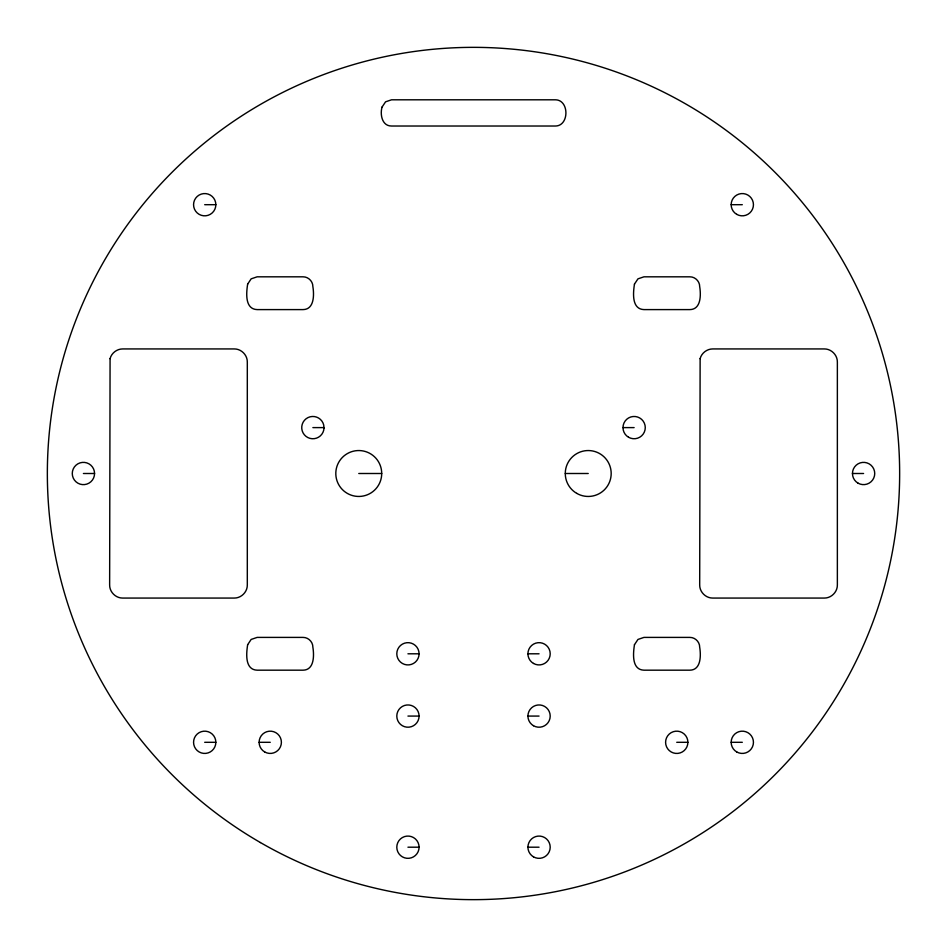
<?xml version="1.0" encoding="UTF-8"?>
<svg xmlns="http://www.w3.org/2000/svg" width="947" height="947" viewBox="0 0 947 947"><rect width="100%" height="100%" fill="white"/><g stroke="black" fill="none" stroke-linecap="round" stroke-linejoin="round"><path stroke-width="1.42" d="M204.694 204.694L215.845 204.694A11.151 11.151 0 0 1 199.13 214.353A11.151 11.151 0 0 1 199.13 195.046A11.151 11.151 0 0 1 215.845 204.694M731.155 204.694L742.306 204.694M312.877 427.606L323.981 427.606M622.984 427.606L634.123 427.606M83.407 473.5L94.558 473.5A11.151 11.151 0 0 1 77.832 483.148A11.151 11.151 0 0 1 77.832 463.852A11.151 11.151 0 0 1 94.558 473.5M358.771 473.5L381.712 473.5A22.941 22.941 0 0 1 347.289 493.375A22.941 22.941 0 0 1 347.289 453.625A22.941 22.941 0 0 1 381.712 473.5M565.288 473.5L588.229 473.5M852.442 473.5L863.593 473.5M407.944 653.797L419.083 653.797A11.151 11.151 0 0 1 402.368 663.445A11.151 11.151 0 0 1 402.368 644.138A11.151 11.151 0 0 1 419.083 653.797M527.917 653.797L539.056 653.797M407.944 716.074L419.083 716.074A11.151 11.151 0 0 1 402.368 725.733A11.151 11.151 0 0 1 402.368 706.426A11.151 11.151 0 0 1 419.083 716.074M527.917 716.074L539.056 716.074M204.694 742.306L215.845 742.306A11.151 11.151 0 0 1 199.13 751.954A11.151 11.151 0 0 1 199.13 732.647A11.151 11.151 0 0 1 215.845 742.306M259.111 742.306L270.262 742.306M676.738 742.306L687.889 742.306A11.151 11.151 0 0 1 671.163 751.954A11.151 11.151 0 0 1 671.163 732.647A11.151 11.151 0 0 1 687.889 742.306M731.155 742.306L742.306 742.306M407.944 847.198L419.083 847.198A11.151 11.151 0 0 1 402.368 856.857A11.151 11.151 0 0 1 402.368 837.55A11.151 11.151 0 0 1 419.083 847.198M527.917 847.198L539.056 847.198M110.077 358.653L109.639 584.95C109.509 591.982 115.712 598.196 122.743 598.066L234.205 598.066C241.236 598.196 247.439 591.982 247.309 584.95L247.309 362.05C247.439 355.018 241.236 348.804 234.205 348.934L122.743 348.934C116.943 348.887 111.521 353.042 110.077 358.653M247.652 284.1C246.35 292.434 244.563 309.16 257.146 309.598L303.04 309.598C314.511 309.468 314.155 294.481 312.877 286.645C312.972 281.377 308.32 276.725 303.04 276.82L257.146 276.82L251.156 278.844L247.652 284.1M247.652 644.694C246.35 653.028 244.563 669.754 257.146 670.18L303.04 670.18C314.511 670.062 314.155 655.064 312.877 647.239C312.972 641.959 308.32 637.307 303.04 637.402L257.146 637.402L251.156 639.438L247.652 644.694M382.043 107.094C379.913 114.421 381.961 126.093 391.549 126.022L555.451 126.022C569.396 125.88 569.396 99.944 555.451 99.802L391.549 99.802L385.559 101.826L382.043 107.094M634.466 284.1C633.164 292.434 631.377 309.16 643.96 309.598L689.854 309.598C701.325 309.468 700.969 294.481 699.691 286.645C699.786 281.377 695.122 276.725 689.854 276.82L643.96 276.82L637.97 278.844L634.466 284.1M634.466 644.694C633.164 653.028 631.377 669.754 643.96 670.18L689.854 670.18C701.325 670.062 700.969 655.064 699.691 647.239C699.786 641.959 695.122 637.307 689.854 637.402L643.96 637.402L637.97 639.438L634.466 644.694M700.129 358.653L699.691 584.95C699.561 591.982 705.764 598.196 712.795 598.066L824.257 598.066C831.288 598.196 837.491 591.982 837.361 584.95L837.361 362.05C837.491 355.018 831.288 348.804 824.257 348.934L712.795 348.934C707.007 348.887 701.573 353.042 700.129 358.653M324.016 427.997L323.732 425.096A11.151 11.151 0 0 0 306.011 418.823A11.151 11.151 0 0 0 307.811 437.538A11.151 11.151 0 0 0 324.016 427.997M576.759 493.375A22.941 22.941 0 0 0 611.182 473.5A22.941 22.941 0 0 0 576.759 453.625A22.941 22.941 0 0 0 576.759 493.375M533.492 856.857A11.151 11.151 0 0 0 550.207 847.198A11.151 11.151 0 0 0 533.492 837.55A11.151 11.151 0 0 0 533.492 856.857M533.492 725.733A11.151 11.151 0 0 0 550.207 716.074A11.151 11.151 0 0 0 533.492 706.426A11.151 11.151 0 0 0 533.492 725.733M858.018 483.148A11.151 11.151 0 0 0 874.732 473.5A11.151 11.151 0 0 0 858.018 463.852A11.151 11.151 0 0 0 858.018 483.148M736.73 214.353A11.151 11.151 0 0 0 753.445 204.694A11.151 11.151 0 0 0 736.73 195.046A11.151 11.151 0 0 0 736.73 214.353M628.548 437.254A11.151 11.151 0 0 0 645.274 427.606A11.151 11.151 0 0 0 628.548 417.958A11.151 11.151 0 0 0 628.548 437.254M260.425 842.558A426.15 426.15 0 0 0 899.65 473.5A426.15 426.15 0 0 0 260.425 104.442A426.15 426.15 0 0 0 260.425 842.558M736.73 751.954A11.151 11.151 0 0 0 753.445 742.306A11.151 11.151 0 0 0 736.73 732.647A11.151 11.151 0 0 0 736.73 751.954M533.492 663.445A11.151 11.151 0 0 0 550.207 653.797A11.151 11.151 0 0 0 533.492 644.138A11.151 11.151 0 0 0 533.492 663.445M264.687 751.954A11.151 11.151 0 0 0 281.401 742.306A11.151 11.151 0 0 0 264.687 732.647A11.151 11.151 0 0 0 264.687 751.954"/></g></svg>
